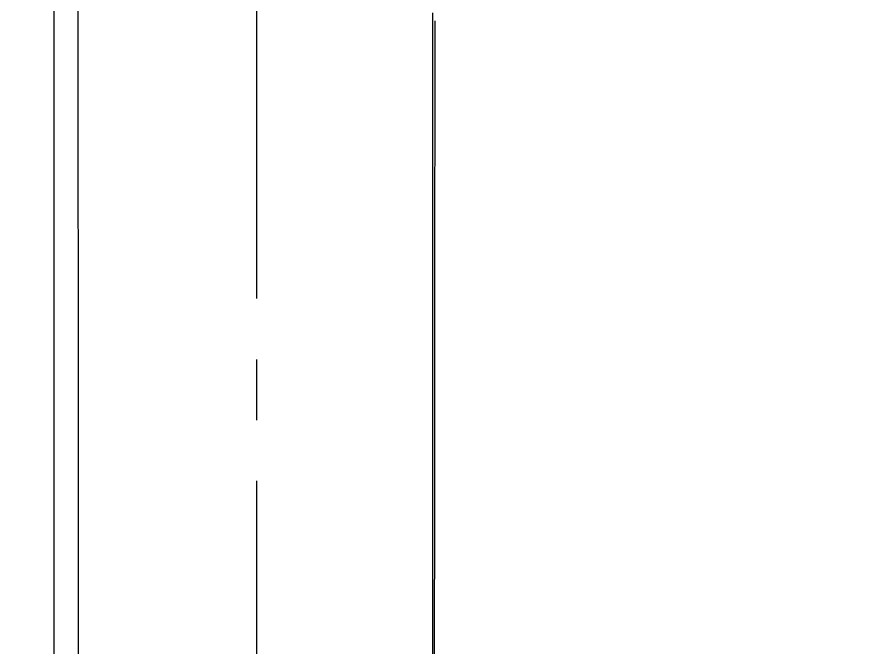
# Model space of a CAD drawing. Header units: millimetres. Extents: x 6110 to 6704, y -2661 to -1821.
# Drawn here: x 6333 to 6350.78, y -2196.29 to -2183.1 of the extents above; entities that cross this region are included whole.
import ezdxf

# ---------------------------------------------------------------- set-up
doc = ezdxf.new("R2010")
doc.units = ezdxf.units.MM
doc.header["$LTSCALE"] = 0.1
doc.linetypes.add('CENTERX2', pattern=[101.6, 63.5, -12.7, 12.7, -12.7])
doc.linetypes.add('HIDDEN2', pattern=[4.7625, 3.175, -1.5875])
doc.layers.add('1', color=4, linetype='HIDDEN2', lineweight=13)
doc.layers.add('DIM', color=3, linetype='Continuous', lineweight=9)
doc.layers.add('CENTER', color=1, linetype='CENTERX2')

msp = doc.modelspace()

# ---------------------------------------------------------------- hatches: boundary and pattern name
at = {"layer": 'DIM'}
h = msp.add_hatch(dxfattribs=at)
h.set_pattern_fill('ANSI31', color=2)
edge = h.paths.add_edge_path()
edge.add_line((6619.617, -2595.98), (6619.617, -1962.206))
edge.add_line((6634.617, -1966.11), (6619.617, -1966.11))
edge.add_line((6634.617, -2610.98), (6634.617, -1966.11))
edge.add_line((6634.617, -2610.98), (6184.457, -2610.98))
edge.add_line((6619.617, -2595.98), (6184.457, -2595.98))
edge.add_line((6184.457, -2610.98), (6184.457, -2595.98))

# ---------------------------------------------------------------- linework, layer by layer
at = {"layer": '1', "color": 7, "linetype": 'Continuous', "lineweight": -3}
msp.add_line((6333.768, -2180.453), (6333.768, -2216.64), dxfattribs=at)
for points, knots in [([(6334.272, -2181.5), (6334.273, -2184.02), (6334.275, -2189.155), (6334.282, -2196.841), (6334.287, -2203.518), (6334.289, -2207.576), (6334.29, -2209.086)], [0, 0, 0, 0, 0.273955, 0.558284, 0.835516, 1, 1, 1, 1]), ([(6341.7, -2206.651), (6341.699, -2204.681), (6341.699, -2202.711), (6341.699, -2198.771), (6341.699, -2196.8), (6341.698, -2192.86), (6341.698, -2190.89), (6341.697, -2187.935), (6341.697, -2186.95), (6341.696, -2184.98), (6341.695, -2183.995), (6341.694, -2183.01)], [0, 0, 0, 0, 0.25, 0.25, 0.5, 0.5, 0.75, 0.75, 0.875, 0.875, 1, 1, 1, 1]), ([(6341.724, -2208.993), (6341.725, -2207.521), (6341.727, -2203.505), (6341.732, -2196.867), (6341.739, -2189.733), (6341.742, -2185.147), (6341.742, -2183.179)], [0, 0, 0, 0, 0.171271, 0.467217, 0.771342, 1, 1, 1, 1])]:
    msp.add_open_spline(points, degree=3, knots=knots, dxfattribs=at)
at = {"layer": 'CENTER'}
msp.add_line((6338.009, -2152.155), (6338.009, -2433.108), dxfattribs=at)

doc.saveas('drawing.dxf')
